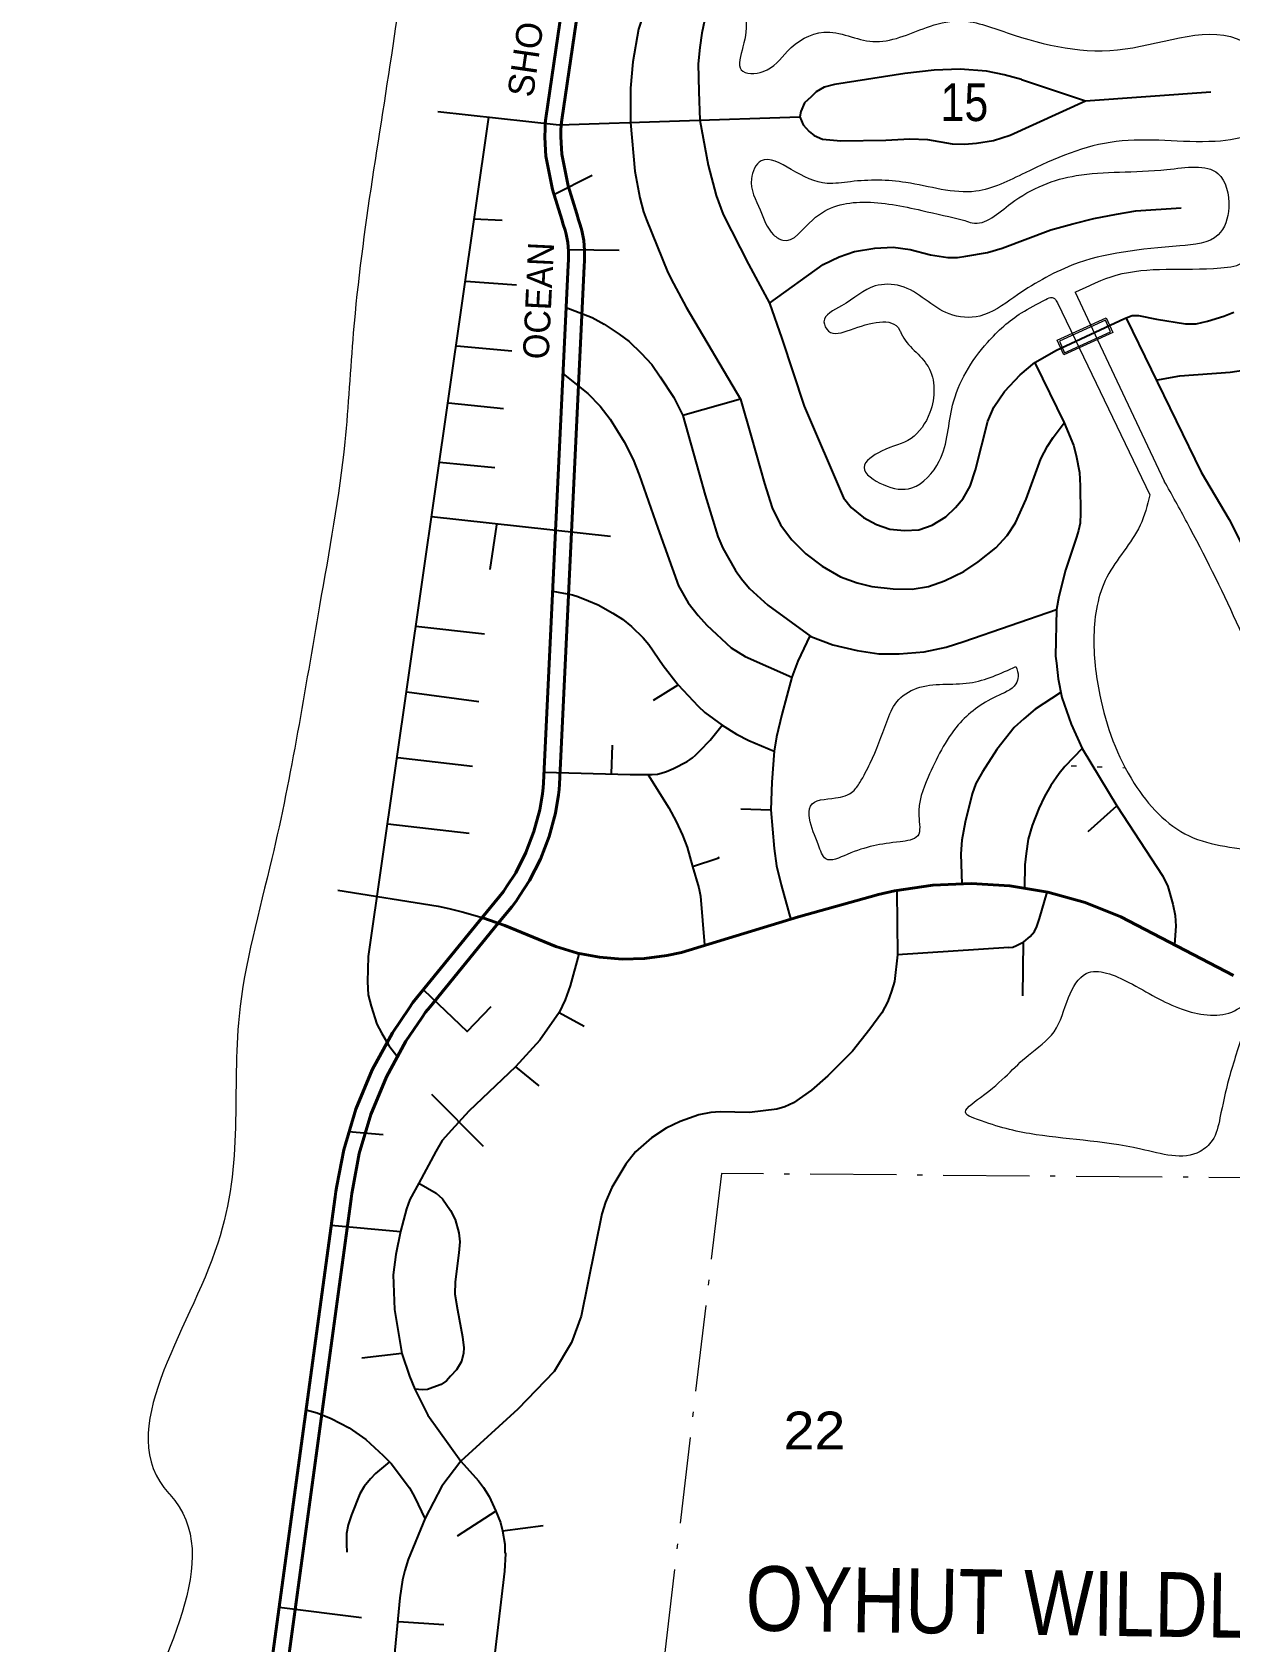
# Model space of a CAD drawing. Header units: feet. Extents: x -820980 to -751810, y -353855 to -168743.
# Drawn here: x -796383 to -790833, y -189995 to -182533 of the extents above; entities that cross this region are included whole.
import ezdxf

# ---------------------------------------------------------------- set-up
doc = ezdxf.new("R2010")
doc.units = ezdxf.units.FT
doc.header["$LTSCALE"] = 80
doc.linetypes.add('DOT_DASHED', pattern=[7.7, 5, -1.2, 0.3, -1.2])
doc.linetypes.add('DOTTED', pattern=[1.5, 0.3, -1.2])
for name, color, linetype, lineweight in [('26', 7, 'Continuous', 40), ('29', 7, 'Continuous', 25), ('31', 7, 'Continuous', 13), ('39', 7, 'Continuous', 13), ('44', 7, 'DOT_DASHED', 13), ('7', 7, 'DOTTED', 13)]:
    doc.layers.add(name, color=color, linetype=linetype, lineweight=lineweight)
doc.layers.add('27', color=7, linetype='Continuous')

msp = doc.modelspace()

# ---------------------------------------------------------------- linework, layer by layer
at = {"layer": '26'}
for points in [[(-794297.55, -186637.7), (-794219.33, -186541.76), (-794198.61, -186516.35), (-794182.65, -186491.76), (-794142.07, -186429.26), (-794094.72, -186336.29), (-794057.35, -186238.88), (-794030.37, -186138.1), (-794018.46, -186063.03), (-794014.24, -186036.41), (-794013.13, -186013.03), (-793898.75, -183612.85), (-793897.49, -183586.34), (-793897.05, -183562.85), (-793896.76, -183547.69), (-793900.12, -183508.55), (-793907.57, -183469.98), (-793913.2, -183451.47), (-793921.95, -183424.04), (-793928.86, -183401.47), (-793971.29, -183262.97), (-793997.45, -183131.62), (-794002.26, -183107.48), (-794003.71, -183081.62), (-794007.26, -183018.13), (-794006.04, -182981.31), (-794005.19, -182955.32), (-794001.7, -182931.31), (-793928.07, -182425.07)], [(-794222.91, -186663.27), (-794160.64, -186586.89), (-794139.3, -186560.71), (-794123.84, -186536.89), (-794077.98, -186466.24), (-794027.12, -186366.37), (-793986.97, -186261.73), (-793957.98, -186153.47), (-793944.53, -186068.68), (-793940.47, -186043.06), (-793939.31, -186018.68), (-793824.87, -183617.24), (-793823.7, -183592.54), (-793823.22, -183567.24), (-793822.8, -183545.22), (-793826.83, -183498.36), (-793835.74, -183452.18), (-793843.81, -183425.65), (-793851.3, -183402.35), (-793859.48, -183375.65), (-793899.5, -183245.02), (-793923.97, -183122.16), (-793928.77, -183098.05), (-793930.22, -183072.16), (-793933.26, -183017.87), (-793932.32, -182989.21), (-793931.43, -182962.27), (-793928.07, -182939.21), (-793854.61, -182434.06)], [(-790815.19, -186906.39), (-791337.44, -186633.2), (-791503.77, -186567.59), (-791676.05, -186519.74), (-791852.39, -186490.15), (-792030.86, -186479.16), (-792209.49, -186486.88), (-792386.34, -186513.24), (-792460.86, -186530.11), (-792831.73, -186633.89), (-793373.41, -186798.62), (-793441.87, -186813.64), (-793545.2, -186826.99), (-793649.35, -186829.46), (-793753.19, -186821.03), (-793855.58, -186801.79), (-793955.4, -186771.96), (-794192.47, -186673.7), (-794222.91, -186663.27)], [(-795532.83, -194306.79), (-795462.86, -193503.75), (-795480.45, -192853), (-795420.17, -192056.15), (-795441.42, -191734.65), (-795443.07, -191709.74), (-795443.26, -191684.65), (-795445.2, -191428.1), (-795417.88, -191147.87), (-795416.8, -191141), (-795412.79, -191115.41), (-795409.46, -191091), (-794978.54, -187931.52), (-794975.12, -187906.42), (-794970.47, -187881.52), (-794939.05, -187713.46), (-794882.98, -187525.22), (-794807.54, -187343.87), (-794713.56, -187171.41), (-794635.75, -187056.76), (-794618.58, -187031.46), (-794598.44, -187006.76), (-794297.55, -186637.7)], [(-795459.06, -194312.47), (-795388.78, -193505.97), (-795406.37, -192854.8), (-795345.99, -192056.51), (-795367.57, -191730), (-795369.21, -191705.14), (-795369.4, -191680), (-795371.27, -191431.42), (-795344.71, -191158.9), (-795343.62, -191151.96), (-795339.62, -191126.53), (-795336.27, -191101.96), (-794905.21, -187941.41), (-794901.79, -187916.36), (-794897.13, -187891.41), (-794867.12, -187730.84), (-794813.26, -187550.03), (-794740.8, -187375.83), (-794650.52, -187210.17), (-794577.3, -187102.28), (-794559.72, -187076.39), (-794540.07, -187052.28), (-794222.91, -186663.27)], [(-794222.91, -186663.27), (-794272.35, -186646.33), (-794297.55, -186637.7)]]:
    msp.add_lwpolyline(points, dxfattribs=at)
at = {"layer": '29'}
for p, q in [((-794267.47, -182927.14), (-794825.95, -186818.55)), ((-793965.37, -183285.94), (-793787.37, -183196.42)), ((-794336.49, -183398.69), (-794204.11, -183403.76)), ((-793897.11, -183539.76), (-793662.64, -183543.86)), ((-794373.51, -183687.05), (-794139.13, -183704.08)), ((-794415, -183987.31), (-794159.3, -184010)), ((-794453.76, -184250.81), (-794198.97, -184277.32)), ((-793100.59, -184234.91), (-793367.31, -184309.9)), ((-794494.59, -184526.01), (-794238.82, -184551.81)), ((-794532.23, -184778.65), (-793703.12, -184869.85)), ((-794231.45, -184817.4), (-794261.41, -185023.76)), ((-794605.31, -185286.07), (-794286.7, -185322.4)), ((-793502.87, -185630.15), (-793389.94, -185559.02)), ((-794646.14, -185591.37), (-794312.59, -185635.34)), ((-793698.38, -185970.75), (-793693.53, -185838.17)), ((-794688.06, -185895.61), (-794342.04, -185936.06)), ((-794010.76, -185963.25), (-793611.42, -185974.48)), ((-793098.02, -186132.67), (-792960.06, -186137.4)), ((-791488.99, -186238.62), (-791355.55, -186119.08)), ((-794735.35, -186203.07), (-794357.76, -186245.37)), ((-794966.37, -186509.8), (-794502.01, -186583.83)), ((-791790.81, -186751.44), (-791792.97, -186999.52)), ((-791857.54, -186776.86), (-792372.37, -186810.47)), ((-793941.25, -187078.09), (-793825.16, -187141.16)), ((-794143.3, -187329.65), (-794034.45, -187416.88)), ((-794532.1, -187456.16), (-794292.11, -187696.78)), ((-794916.68, -187629.46), (-794756.1, -187642.77)), ((-794996.53, -188063.37), (-794676.37, -188092.93)), ((-794669.93, -188658.41), (-794855.56, -188679.35)), ((-794234.58, -189388.94), (-794413.72, -189504.82)), ((-794203.08, -189480.02), (-794015.32, -189455.02)), ((-794194.33, -189666.69), (-794283.79, -190424.64)), ((-794678.55, -189790.08), (-794796.67, -191032.61)), ((-795238.06, -189834.31), (-794856.99, -189882.57)), ((-794685.88, -189900.94), (-794475.49, -189915.04))]:
    msp.add_line(p, q, dxfattribs=at)
for points in [[(-793235.57, -181426.18), (-793253.99, -181587.65), (-793274.05, -181670.81), (-793296.03, -181740.6), (-793387.76, -181954.72), (-793487.13, -182252.97), (-793573.12, -182518.71), (-793598.92, -182670.7), (-793609.43, -182792.11), (-793609.43, -182951.96)], [(-793074.05, -182055.88), (-793206.21, -182331.34), (-793232.96, -182379.14), (-793253.98, -182432.67), (-793267.36, -182478.55), (-793278.83, -182537.82), (-793288.38, -182604.74), (-793296.03, -182679.3), (-793294.11, -182807.39), (-793288.21, -182941.16)], [(-791798.59, -182752.13), (-791878.07, -182730.93), (-791960.24, -182713.72), (-792082.55, -182704.16), (-792202.94, -182709.9), (-792338.62, -182725.19), (-792665.4, -182774.9), (-792713.17, -182788.28), (-792749.48, -182809.31), (-792772.41, -182832.25), (-792802.99, -182860.93), (-792820.19, -182901.08), (-792825.64, -182925.59), (-792810.63, -182962.26), (-792781.97, -182992.85), (-792759.04, -183011.97), (-792720.82, -183029.17), (-792634.82, -183036.82), (-792426.53, -183033), (-792315.69, -183027.26), (-792233.52, -183031.08), (-792118.86, -183050.2), (-792061.53, -183052.12), (-792006.11, -183048.29), (-791927.76, -183034.91), (-791851.32, -183010.05), (-791501.52, -182851.33)], [(-791798.59, -182752.13), (-791501.52, -182851.33), (-790921.41, -182809.17)], [(-794502.49, -182901.31), (-793940.37, -182963.1), (-792825.64, -182925.59)], [(-793609.43, -182951.96), (-793589.32, -183177.3), (-793567.35, -183300.62), (-793550.15, -183365.62), (-793535.82, -183402.9), (-793436.45, -183647.61), (-793410.65, -183698.28), (-793352.36, -183808.21), (-793100.59, -184234.91)], [(-793288.21, -182941.16), (-793250.15, -183149.6), (-793212.88, -183290.13), (-793181.35, -183379.02), (-793062.87, -183608.45), (-792966.44, -183788.52)], [(-791175.98, -184146.91), (-791063.96, -184126.52), (-790830.82, -184109.32), (-790769.67, -184099.76), (-790719.98, -184088.28), (-790649.27, -184063.43), (-790602.93, -184038.1), (-790555.15, -184008.47), (-790481.11, -183958.28), (-790437.15, -183921.95), (-790405.14, -183882.28), (-790375.52, -183839.27), (-790339.69, -183772.83), (-790320.1, -183732.21), (-790299.56, -183675.33), (-790238.41, -183421.05), (-790219.77, -183369.91), (-790196.37, -183329.28), (-790170.09, -183295.34), (-790125.66, -183258.55), (-790097.47, -183241.81), (-790070.24, -183227.96), (-790017.89, -183212.44)], [(-792966.44, -183788.52), (-792716.98, -183610.37), (-792643.41, -183575), (-792571.75, -183549.19), (-792477.15, -183534.85), (-792392.12, -183530.07), (-792314.72, -183540.58), (-792220.13, -183564.48), (-792138.91, -183576.91), (-792094.96, -183576.91), (-792055.78, -183572.13), (-791955.46, -183553.96), (-791887.62, -183533.9), (-791662.12, -183449.77), (-791560.84, -183421.1), (-791463.38, -183396.24), (-791358.27, -183377.12), (-791268.46, -183361.83), (-791058.88, -183346.69)], [(-793908.11, -183809.26), (-793788.07, -183856.01), (-793732.66, -183886.6), (-793661.95, -183932.48), (-793616.09, -183966.9), (-793560.67, -184020.43), (-793510.98, -184073.96), (-793472.76, -184131.31), (-793409.7, -184226.91), (-793367.31, -184309.9)], [(-792966.44, -183788.52), (-792909.02, -183953.51), (-792805.83, -184267.05), (-792622.37, -184691.48), (-792587.02, -184736.41), (-792530.64, -184783.25), (-792470.44, -184814.8), (-792408.34, -184836.78), (-792340.5, -184843.47), (-792274.57, -184840.6), (-792212.46, -184818.62), (-792148.45, -184779.42), (-792103.54, -184736.41), (-792068.19, -184695.3), (-792036.65, -184637), (-792010.86, -184561.47), (-791953.53, -184335.88), (-791925.81, -184271.83), (-791877.09, -184198.22), (-791804.46, -184121.75), (-791735.67, -184064.4), (-791636.3, -184007.04), (-791321.19, -183859.89)], [(-791321.19, -183859.89), (-791284.68, -183846.44), (-791256.01, -183846.44), (-791171.93, -183863.65), (-791038.16, -183884.68), (-790988.47, -183884.68), (-790936.88, -183873.21), (-790860.44, -183850.26), (-790814.57, -183831.14)], [(-791313.62, -183859.53), (-790965.98, -184572.3), (-790835.7, -184792.62), (-790400.47, -185657.56)], [(-791734.93, -184068.95), (-791600.1, -184343.68), (-791557.3, -184447.93), (-791544.87, -184494.77), (-791528.63, -184574.11), (-791525.76, -184636.25), (-791524.81, -184763.39), (-791526.72, -184809.27), (-791533.41, -184842.73), (-791542.97, -184873.32), (-791594.56, -185026.26), (-791625.14, -185148.62), (-791635.37, -185208.6), (-791640.43, -185425.84), (-791636.6, -185458.34), (-791628.01, -185530.03), (-791610.81, -185617.98), (-791567.81, -185741.29), (-791517.66, -185853.82), (-791355.55, -186119.08), (-791143.57, -186444.85), (-791119.69, -186493.6), (-791096.76, -186575.81), (-791085.29, -186627.43), (-791083.38, -186677.14), (-791089.39, -186762.96)], [(-793922.78, -184116.99), (-793808.17, -184208.71), (-793750.84, -184266.06), (-793704.97, -184327.24), (-793640, -184432.39), (-793597.96, -184514.6), (-793569.29, -184585.34), (-793483.3, -184831.97), (-793387.75, -185099.62), (-793342.84, -185178.96), (-793296.02, -185237.28), (-793256.85, -185282.2), (-793143.14, -185386.4), (-793079.12, -185427.5), (-792862.25, -185523.55)], [(-793100.59, -184234.91), (-793049.49, -184411.36), (-792988.34, -184625.48), (-792952.99, -184737.33), (-792915.72, -184816.67), (-792863.17, -184886.45), (-792797.24, -184950.5), (-792721.76, -185008.81), (-792636.72, -185057.56), (-792559.32, -185085.28), (-792491.48, -185103.44), (-792393.07, -185113.96), (-792304.21, -185114.92), (-792228.72, -185102.49), (-792155.15, -185076.68), (-792065.34, -185032.71), (-791998.45, -184988.73), (-791916.28, -184923.73), (-791864.68, -184866.38), (-791826.46, -184807.11), (-791776.77, -184698.13), (-791707.98, -184510.77), (-791677.41, -184451.51), (-791650.65, -184411.36), (-791600.1, -184343.68)], [(-793367.31, -184309.9), (-793294.11, -184573.87), (-793264.49, -184679.98), (-793205.25, -184871.16), (-793182.32, -184924.69), (-793123.08, -185027.93), (-793095.36, -185067.12), (-793058.1, -185112.05), (-792973.06, -185189.48), (-792774.32, -185334.78), (-792673.04, -185373.02), (-792560.29, -185399.78), (-792459.01, -185415.08), (-792365.37, -185415.08), (-792248.8, -185405.52), (-792147.51, -185384.49), (-792065.35, -185357.73), (-791635.37, -185208.6)], [(-793970.76, -185123.88), (-793879.35, -185141.22), (-793854.03, -185149.34), (-793804.82, -185168.94), (-793760.39, -185187.58), (-793692.07, -185226.29), (-793647.64, -185254.49), (-793605.12, -185287.47), (-793552.09, -185340.52), (-793525.82, -185371.59), (-793458.45, -185468.62), (-793389.94, -185559.02), (-793296.02, -185657.89), (-793265.44, -185686.57), (-793185.74, -185746.08), (-793118.3, -185786.94), (-793060.97, -185816.57), (-792944.4, -185866.28)], [(-792779.51, -185331.11), (-792834.78, -185448.78), (-792862.25, -185523.55), (-792909.31, -185695.41), (-792932.72, -185799.12), (-792944.4, -185866.28), (-792955.18, -186008.95), (-792960.06, -186137.4), (-792943.71, -186316.75), (-792933.2, -186398), (-792911.22, -186485), (-792867.27, -186647.5)], [(-791618.58, -185595.7), (-791734.07, -185670.55), (-791787.57, -185716.44), (-791831.53, -185756.59), (-791911.79, -185857.91), (-791978.67, -185961.15), (-792009.25, -186016.6), (-792026.45, -186064.39), (-792058.94, -186194.4), (-792074.22, -186278.52), (-792079.96, -186341.61), (-792074.22, -186483.09)], [(-793611.42, -185974.48), (-793510.05, -185974.31), (-793485.69, -185972.87), (-793467.53, -185968.09), (-793443.65, -185959.49), (-793410.45, -185946.34), (-793347.14, -185913.6), (-793333.53, -185904.76), (-793323.02, -185896.63), (-793308.69, -185884.69), (-793288.86, -185864.85), (-793240.6, -185815.62), (-793185.73, -185746.09)], [(-791517.66, -185853.82), (-791597.44, -185937.26), (-791624.19, -185969.76), (-791662.41, -186025.2), (-791691.07, -186076.82), (-791717.83, -186132.27), (-791748.4, -186210.65), (-791767.51, -186273.74), (-791777.07, -186340.66), (-791782.8, -186392.28), (-791784.71, -186499.34)], [(-793528.58, -185975.05), (-793431.96, -186129.4), (-793399, -186192.01), (-793368.42, -186256.06), (-793347.87, -186311.02), (-793322.23, -186400.77), (-793292.94, -186498.86), (-793285.77, -186538.53), (-793267.61, -186764.13)], [(-793322.23, -186400.77), (-793205.12, -186361.99), (-793197.57, -186357.77)], [(-792375.47, -186513.59), (-792372.37, -186810.47), (-792386.67, -186933.31), (-792401, -186978.24), (-792417.24, -187026.99), (-792445.91, -187078.61), (-792500.37, -187154.13), (-792581.59, -187256.41), (-792696.25, -187371.12), (-792771.73, -187437.08), (-792854.86, -187495.39), (-792894.99, -187514.51), (-792932.26, -187525.03), (-793058.38, -187540.32), (-793194.06, -187538.41), (-793238.01, -187540.32), (-793293.43, -187551.79), (-793379.43, -187582.38), (-793444.4, -187612.97), (-793513.2, -187658.85), (-793586.77, -187722.9), (-793631.68, -187781.21), (-793696.65, -187888.28), (-793726.27, -187956.15), (-793742.51, -188010.63), (-793838.06, -188484.77), (-793883.93, -188607.13), (-793964.19, -188740.96), (-794132.36, -188916.85), (-794396.08, -189157.74)], [(-791857.54, -186776.86), (-791838.87, -186774.39), (-791820.72, -186766.74), (-791787.75, -186749.06), (-791757.66, -186725.64), (-791738.07, -186701.26), (-791727.08, -186678.8), (-791715.13, -186641.99), (-791678.81, -186518.97)], [(-794502.01, -186583.83), (-794451.22, -186595.71), (-794390.07, -186611.01), (-794297.55, -186637.7)], [(-794825.95, -186818.55), (-794829.59, -186936.02), (-794825.77, -186995.29), (-794812.39, -187048.82), (-794785.64, -187131.03), (-794764.62, -187171.18), (-794730.22, -187230.45), (-794688.18, -187283.98)], [(-793848.83, -186807.17), (-793889.39, -186953.23), (-793913.27, -187019.19), (-793941.25, -187078.09), (-794030.8, -187205.59), (-794143.3, -187329.65), (-794359.49, -187534.43), (-794439.75, -187622.37), (-794482.75, -187671.12), (-794512.37, -187721.79), (-794591.47, -187868.24)], [(-794570.03, -186971.91), (-794366.74, -187165.22), (-794255.61, -187050.2)], [(-794591.47, -187868.24), (-794632.76, -187943.55), (-794648.05, -187987.53), (-794676.37, -188092.93), (-794697.73, -188199.74), (-794709.2, -188293.42), (-794707.29, -188373.72), (-794703.47, -188454.02), (-794669.93, -188658.41), (-794634.67, -188763.73), (-794609.83, -188823)], [(-794591.47, -187868.24), (-794510.46, -187914.88), (-794481.79, -187941.64), (-794443.57, -187995.17), (-794422.55, -188037.23), (-794405.35, -188098.41), (-794401.53, -188140.47), (-794405.35, -188192.09), (-794422.55, -188325.92), (-794424.46, -188383.28), (-794411.09, -188455.93), (-794388.15, -188580.2), (-794382.42, -188631.82), (-794384.33, -188656.67), (-794393.89, -188694.91), (-794416.82, -188733.14), (-794443.57, -188763.73), (-794462.68, -188784.76), (-794487.52, -188801.97), (-794525.74, -188815.35), (-794550.59, -188824.91), (-794575.43, -188826.83), (-794609.83, -188823)], [(-794609.83, -188823), (-794549.91, -188944.57), (-794396.08, -189157.74), (-794314.38, -189249.03), (-794291.92, -189279.14), (-794265.65, -189320.73), (-794234.58, -189388.94), (-794213.1, -189442.13), (-794203.08, -189480.02), (-794193.03, -189542.5), (-794192.55, -189579.3), (-794189.69, -189586.95), (-794194.33, -189666.69)], [(-795113.27, -188919.33), (-795061.57, -188932.62), (-794996.6, -188959.39), (-794914.43, -189003.36), (-794836.08, -189056.89), (-794755.81, -189131.46), (-794719.51, -189167.78), (-794633.51, -189280.58), (-794610.58, -189322.64), (-794560.89, -189425.88)], [(-794726.88, -189160.31), (-794792.12, -189213.66), (-794815.05, -189238.52), (-794843.72, -189274.84), (-794864.74, -189309.26), (-794902.96, -189406.76), (-794918.25, -189452.64), (-794925.89, -189492.79), (-794925.89, -189542.5), (-794924.58, -189579.45)], [(-794396.08, -189157.74), (-794484.93, -189273.41), (-794561.02, -189421.88), (-794639.72, -189613.72), (-794655.49, -189663.9), (-794666, -189706.92), (-794678.55, -189790.08)]]:
    msp.add_lwpolyline(points, dxfattribs=at)
at = {"layer": '31'}
for p, q in [((-791633.09, -183961.1), (-791405.56, -183857.52)), ((-791405.56, -183857.52), (-791374.49, -183925.78))]:
    msp.add_line(p, q, dxfattribs=at)
msp.add_lwpolyline([(-791409.52, -183868.12), (-791622.48, -183965.06), (-791598.05, -184018.75), (-791385.09, -183921.81)], close=True, dxfattribs=at)
msp.add_lwpolyline([(-791374.49, -183925.78), (-791602.02, -184029.36), (-791633.09, -183961.1)], dxfattribs=at)
at = {"layer": '39'}
for points in [[(-791549.15, -183738.97), (-791445.13, -183959.45), (-791136.29, -184614.07)], [(-791631.17, -183787.95), (-791529.69, -183998.88), (-791202.99, -184677.92)]]:
    msp.add_lwpolyline(points, dxfattribs=at)
for points in [[(-793900.42, -169469.65), (-793931.98, -170681.97), (-793933.64, -171947.68), (-794029.33, -173893.99), (-794118.59, -175882.81), (-794189.88, -177343.07), (-794352.76, -179153.99), (-794536.1, -181080.84), (-794698.52, -182507.42), (-794894.81, -183926.66), (-794934.01, -184432.27), (-795051.14, -185192.48), (-795272.18, -186363.25), (-795424.35, -187093.94), (-795522.41, -188146.68), (-795749.09, -189307.17), (-795745.23, -189311.34), (-795926.54, -190493.7), (-796000.4, -190959.75), (-795999.01, -191772.8), (-796028.93, -192457.87), (-795980.41, -193246.56), (-796051.72, -194123.23), (-796117.45, -194533.25), (-796160.3, -195135.31), (-796231.39, -195740.32), (-796273.34, -195893.66), (-796339.81, -195951.49), (-796382.77, -195971.98)], [(-790117.54, -182631.86), (-790198.71, -182661.8), (-790564.41, -182611.56), (-790739.95, -182419.69), (-790819.08, -182068.52), (-790862.93, -182006.46), (-790967.08, -181998.45), (-791299.27, -182017.91), (-791799.85, -181922.25), (-792164.12, -181674.86), (-792370.3, -181336.92), (-792473.93, -181155.86), (-792586.26, -181151.56), (-792689.59, -181228.09), (-792710, -181289.69), (-792585, -181330.71), (-792427.47, -181467.55), (-792371.14, -181624.66), (-792415.1, -181777.93), (-792523.12, -181872.39), (-792622.7, -181902.79), (-792739.12, -181900.34), (-792826.97, -181939.23), (-792795.37, -182006.85), (-792597.45, -182084.87), (-792472.1, -182063.51), (-792457.52, -182049.98), (-792319.18, -181950.64), (-792163.13, -181914.36), (-792013.99, -181954.29), (-791722.36, -182104.32), (-791627.03, -182079.81), (-790999.88, -182121.96), (-790913.41, -182225.89), (-790915.81, -182342.51), (-790996.29, -182452.12), (-791177.96, -182475.34), (-791707.05, -182442.99), (-792103.66, -182307.04), (-792283.52, -182388.69), (-792535.51, -182465.57), (-792842.97, -182415.54), (-793001.08, -182347.1), (-793058.16, -182369.06), (-793073.76, -182463.04), (-793089.03, -182601.31), (-793097.07, -182707.66), (-792994.93, -182715.6), (-792882.89, -182621.29), (-792714.84, -182533.15), (-792487.46, -182576.07), (-792237.93, -182511.18), (-792094.15, -182480.47), (-791865.22, -182535.53), (-791317.67, -182610.85), (-790768.02, -182577.59), (-790653.85, -182692.65), (-790639.16, -182888.41), (-790721.49, -182993.92), (-790899.98, -183039.4), (-791360, -183039.88), (-791781.29, -183184.72), (-792009.52, -183270.55), (-792333.41, -183229.96), (-792590.38, -183226.15), (-792699.16, -183234.05), (-792865.44, -183169.32), (-793004.56, -183129.78), (-793049.88, -183212.56), (-793009.14, -183357), (-792947.2, -183472.06), (-792903.98, -183497.87), (-792765.79, -183402.55), (-792531.7, -183320.97), (-792259.96, -183359.56), (-792060.82, -183405.42)], [(-791549.15, -183738.97), (-791359.34, -183659.71), (-790873.95, -183626), (-790768.35, -183595.83), (-790752.17, -183433.45), (-790669.92, -183064.32), (-790486.67, -182839.92), (-790211.85, -182743.8), (-790095.86, -182719.95)], [(-792060.82, -183405.42), (-792027.1, -183416.78), (-791846.94, -183327.09), (-791544.76, -183197.81), (-791123.86, -183169.67), (-790887.55, -183188.79), (-790837.24, -183345.67), (-790886.23, -183472.59), (-791064.95, -183524.09), (-791564.5, -183613.61), (-791833.27, -183762.29), (-791991.21, -183848.8), (-792133.47, -183839.32), (-792357.58, -183709.99), (-792476.08, -183709.47), (-792632.25, -183802.09), (-792713.36, -183875.45), (-792692.9, -183918.5), (-792590.22, -183912.37), (-792363.25, -183913.02), (-792355.84, -183929.4), (-792231.08, -184083.1), (-792223.09, -184296.72), (-792309.96, -184416.14), (-792446.78, -184475.29), (-792527.98, -184550.66), (-792438.59, -184630.56), (-792306.59, -184645.68), (-792179.37, -184521.77), (-792117.34, -184262.54), (-791955.65, -183970.9), (-791797.81, -183834.08), (-791684.98, -183771.99), (-791656.52, -183763.02), (-791637, -183777.86), (-791631.17, -183787.95)], [(-788904.67, -187089.62), (-788906.89, -187086.74), (-789010.23, -186983.63), (-789658.24, -186483.87), (-790349.65, -186175.63), (-790590.75, -185751.85), (-791031.03, -184805.26), (-791136.29, -184614.07)], [(-791202.99, -184677.92), (-791248.5, -184819.06), (-791402.19, -185058.67), (-791462.67, -185330.04), (-791434.97, -185606.79), (-791275.66, -186015.37), (-791021.7, -186258.54), (-790678.98, -186332.05), (-790447.89, -186383.17), (-789927.5, -186592.28), (-789143.57, -187057), (-788992.54, -187153.34), (-788973.01, -187170.73)], [(-791823.63, -185473.16), (-792039.44, -185549.41), (-792283.44, -185574.27), (-792376.22, -185637.12), (-792421.91, -185729.95), (-792499.48, -185922.17), (-792547.03, -186010.91), (-792578.72, -186051.95), (-792660.24, -186083.04), (-792776.17, -186120.85), (-792780.3, -186177.04), (-792738.8, -186301.39), (-792705.05, -186365.06), (-792605.86, -186344.72), (-792360.56, -186285.7), (-792279.19, -186258.63), (-792273.69, -186166.28), (-792230.75, -185986.81), (-792091.02, -185744.65), (-791915.28, -185612.53), (-791824.67, -185553.62), (-791813.35, -185519.84), (-791823.63, -185473.16)], [(-790726.72, -187010.4), (-790823.58, -187075.11), (-791054.1, -187062.24), (-791300.5, -186938.09), (-791497.79, -186896.32), (-791580.35, -187007.86), (-791646.6, -187166.31), (-791765.19, -187274.46), (-791987.57, -187471.19), (-792054.72, -187547.1), (-792019.3, -187566.57), (-791760.89, -187638.86), (-791245.36, -187710.94), (-790970.56, -187721.48), (-790914.42, -187671.31), (-790878.3, -187566.04), (-790837.29, -187384.48), (-790766.37, -187155.78), (-790726.72, -187010.4)]]:
    msp.add_spline(points, degree=3, dxfattribs=at)
at = {"layer": '44'}
for points in [[(-793188.46, -187824.29), (-793550.31, -190875.35), (-792935.45, -192744.06), (-790715.5, -194482.03)], [(-787397.44, -191202.68), (-787626.25, -189017.91), (-789297.59, -187854.85), (-793188.46, -187824.29)]]:
    msp.add_lwpolyline(points, dxfattribs=at)
at = {"layer": '7'}
msp.add_line((-791567.86, -185933.74), (-791316.17, -185942.86), dxfattribs=at)

# ---------------------------------------------------------------- texts
at = {"layer": '27'}
msp.add_text('SHORES', height=120, rotation=81.725, dxfattribs=at).set_placement((-794062.44, -182839.32))
at = {"layer": '27', "width": 0.95}
msp.add_text('OCEAN', height=120, rotation=87.272, dxfattribs=at).set_placement((-793989.74, -184051.57))
at = {"layer": '44', "width": 0.85}
msp.add_text('OYHUT WILDLIFE', height=300, rotation=359.151, dxfattribs=at).set_placement((-793077.75, -189942.25))
at = {"layer": '7'}
for s, width, p in [('15', 0.85, (-792173.3, -182945.09)), ('22', 1.1, (-792900.93, -189102.39))]:
    msp.add_text(s, height=175, dxfattribs=dict(at, width=width)).set_placement(p)

doc.saveas('drawing.dxf')
